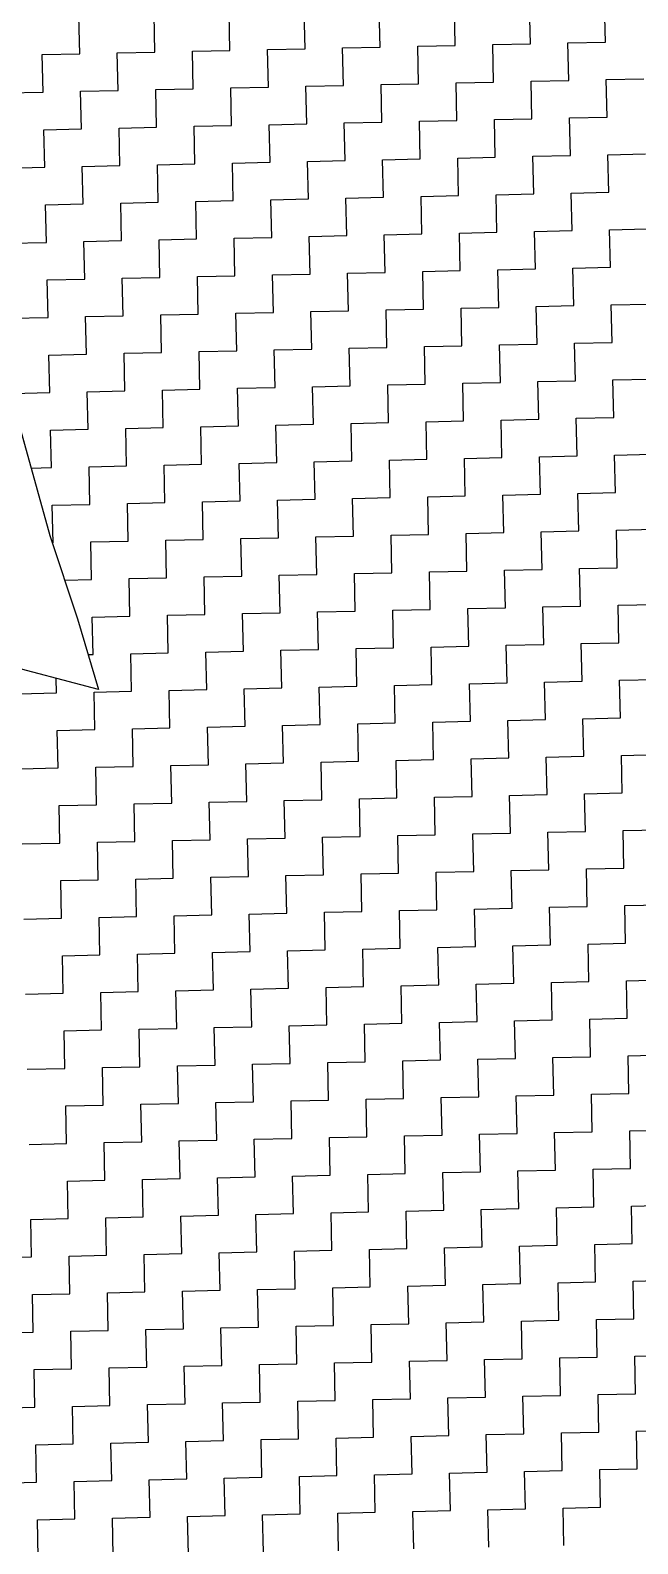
# Model space of a CAD drawing. Header units: metres. Extents: x 281463 to 283423, y 2096851 to 2099007.
# Drawn here: x 282521.3 to 282620.5, y 2098284.1 to 2098531.2 of the extents above; entities that cross this region are included whole.
import ezdxf

# ---------------------------------------------------------------- set-up
doc = ezdxf.new("R2010")
doc.units = ezdxf.units.M
doc.layers.add('POLY_HATCH', color=12, linetype='Continuous')

msp = doc.modelspace()

# ---------------------------------------------------------------- linework, layer by layer
at = {"layer": 'POLY_HATCH', "linetype": 'Continuous'}
for p, q in [((282529.36, 2098527.4), (282529.22, 2098533.53)), ((282541.62, 2098527.68), (282541.49, 2098533.81)), ((282553.89, 2098527.95), (282553.75, 2098534.08)), ((282566.15, 2098528.22), (282566.02, 2098534.36)), ((282578.42, 2098528.5), (282578.28, 2098534.63)), ((282590.68, 2098528.77), (282590.55, 2098534.9)), ((282602.95, 2098529.05), (282602.81, 2098535.18)), ((282615.21, 2098529.32), (282615.08, 2098535.45)), ((282560.02, 2098528.09), (282566.15, 2098528.22)), ((282572.29, 2098528.36), (282578.42, 2098528.5)), ((282572.42, 2098522.23), (282572.29, 2098528.36)), ((282584.55, 2098528.64), (282590.68, 2098528.77)), ((282584.69, 2098522.5), (282584.55, 2098528.64)), ((282596.82, 2098528.91), (282602.95, 2098529.05)), ((282596.95, 2098522.78), (282596.82, 2098528.91)), ((282609.08, 2098529.18), (282615.21, 2098529.32)), ((282609.22, 2098523.05), (282609.08, 2098529.18)), ((282523.23, 2098527.26), (282529.36, 2098527.4)), ((282523.36, 2098521.13), (282523.23, 2098527.26)), ((282535.49, 2098527.54), (282541.62, 2098527.68)), ((282535.63, 2098521.41), (282535.49, 2098527.54)), ((282547.76, 2098527.81), (282553.89, 2098527.95)), ((282547.89, 2098521.68), (282547.76, 2098527.81)), ((282560.16, 2098521.95), (282560.02, 2098528.09)), ((282615.35, 2098523.19), (282621.48, 2098523.32)), ((282517.23, 2098521), (282523.36, 2098521.13)), ((282529.5, 2098521.27), (282535.63, 2098521.41)), ((282529.63, 2098515.14), (282529.5, 2098521.27)), ((282541.76, 2098521.54), (282547.89, 2098521.68)), ((282541.9, 2098515.41), (282541.76, 2098521.54)), ((282554.03, 2098521.82), (282560.16, 2098521.95)), ((282554.16, 2098515.68), (282554.03, 2098521.82)), ((282566.29, 2098522.09), (282572.42, 2098522.23)), ((282566.43, 2098515.96), (282566.29, 2098522.09)), ((282578.56, 2098522.37), (282584.69, 2098522.5)), ((282578.69, 2098516.23), (282578.56, 2098522.37)), ((282590.82, 2098522.64), (282596.95, 2098522.78)), ((282590.96, 2098516.51), (282590.82, 2098522.64)), ((282603.09, 2098522.91), (282609.22, 2098523.05)), ((282603.22, 2098516.78), (282603.09, 2098522.91)), ((282615.49, 2098517.06), (282615.35, 2098523.19)), ((282560.3, 2098515.82), (282566.43, 2098515.96)), ((282560.43, 2098509.69), (282560.3, 2098515.82)), ((282572.56, 2098516.1), (282578.69, 2098516.23)), ((282572.7, 2098509.96), (282572.56, 2098516.1)), ((282584.83, 2098516.37), (282590.96, 2098516.51)), ((282584.96, 2098510.24), (282584.83, 2098516.37)), ((282597.09, 2098516.64), (282603.22, 2098516.78)), ((282597.23, 2098510.51), (282597.09, 2098516.64)), ((282609.36, 2098516.92), (282615.49, 2098517.06)), ((282609.49, 2098510.79), (282609.36, 2098516.92)), ((282523.5, 2098515), (282529.63, 2098515.14)), ((282523.64, 2098508.87), (282523.5, 2098515)), ((282535.77, 2098515.27), (282541.9, 2098515.41)), ((282535.9, 2098509.14), (282535.77, 2098515.27)), ((282548.03, 2098515.55), (282554.16, 2098515.68)), ((282548.17, 2098509.42), (282548.03, 2098515.55)), ((282615.63, 2098510.92), (282621.76, 2098511.06)), ((282615.76, 2098504.79), (282615.63, 2098510.92)), ((282517.51, 2098508.73), (282523.64, 2098508.87)), ((282529.77, 2098509), (282535.9, 2098509.14)), ((282529.91, 2098502.87), (282529.77, 2098509)), ((282542.04, 2098509.28), (282548.17, 2098509.42)), ((282542.17, 2098503.15), (282542.04, 2098509.28)), ((282554.3, 2098509.55), (282560.43, 2098509.69)), ((282554.44, 2098503.42), (282554.3, 2098509.55)), ((282566.57, 2098509.83), (282572.7, 2098509.96)), ((282566.7, 2098503.69), (282566.57, 2098509.83)), ((282578.83, 2098510.1), (282584.96, 2098510.24)), ((282578.97, 2098503.97), (282578.83, 2098510.1)), ((282591.1, 2098510.37), (282597.23, 2098510.51)), ((282591.23, 2098504.24), (282591.1, 2098510.37)), ((282603.36, 2098510.65), (282609.49, 2098510.79)), ((282603.5, 2098504.52), (282603.36, 2098510.65)), ((282560.57, 2098503.56), (282566.7, 2098503.69)), ((282560.71, 2098497.42), (282560.57, 2098503.56)), ((282572.84, 2098503.83), (282578.97, 2098503.97)), ((282572.97, 2098497.7), (282572.84, 2098503.83)), ((282585.1, 2098504.1), (282591.23, 2098504.24)), ((282585.24, 2098497.97), (282585.1, 2098504.1)), ((282597.37, 2098504.38), (282603.5, 2098504.52)), ((282597.5, 2098498.25), (282597.37, 2098504.38)), ((282609.63, 2098504.65), (282615.76, 2098504.79)), ((282609.77, 2098498.52), (282609.63, 2098504.65)), ((282523.77, 2098502.73), (282529.91, 2098502.87)), ((282523.91, 2098496.6), (282523.77, 2098502.73)), ((282536.04, 2098503.01), (282542.17, 2098503.15)), ((282536.18, 2098496.88), (282536.04, 2098503.01)), ((282548.31, 2098503.28), (282554.44, 2098503.42)), ((282548.44, 2098497.15), (282548.31, 2098503.28)), ((282603.63, 2098498.38), (282609.77, 2098498.52)), ((282615.9, 2098498.66), (282622.03, 2098498.79)), ((282616.04, 2098492.53), (282615.9, 2098498.66)), ((282517.78, 2098496.47), (282523.91, 2098496.6)), ((282530.04, 2098496.74), (282536.18, 2098496.88)), ((282530.18, 2098490.61), (282530.04, 2098496.74)), ((282542.31, 2098497.01), (282548.44, 2098497.15)), ((282542.45, 2098490.88), (282542.31, 2098497.01)), ((282554.57, 2098497.29), (282560.71, 2098497.42)), ((282554.71, 2098491.15), (282554.57, 2098497.29)), ((282566.84, 2098497.56), (282572.97, 2098497.7)), ((282566.98, 2098491.43), (282566.84, 2098497.56)), ((282579.1, 2098497.84), (282585.24, 2098497.97)), ((282579.24, 2098491.7), (282579.1, 2098497.84)), ((282591.37, 2098498.11), (282597.5, 2098498.25)), ((282591.51, 2098491.98), (282591.37, 2098498.11)), ((282603.77, 2098492.25), (282603.63, 2098498.38)), ((282548.58, 2098491.02), (282554.71, 2098491.15)), ((282560.84, 2098491.29), (282566.98, 2098491.43)), ((282560.98, 2098485.16), (282560.84, 2098491.29)), ((282573.11, 2098491.57), (282579.24, 2098491.7)), ((282573.25, 2098485.43), (282573.11, 2098491.57)), ((282585.37, 2098491.84), (282591.51, 2098491.98)), ((282585.51, 2098485.71), (282585.37, 2098491.84)), ((282597.64, 2098492.11), (282603.77, 2098492.25)), ((282597.78, 2098485.98), (282597.64, 2098492.11)), ((282609.9, 2098492.39), (282616.04, 2098492.53)), ((282610.04, 2098486.26), (282609.9, 2098492.39)), ((282524.05, 2098490.47), (282530.18, 2098490.61)), ((282524.19, 2098484.34), (282524.05, 2098490.47)), ((282536.31, 2098490.74), (282542.45, 2098490.88)), ((282536.45, 2098484.61), (282536.31, 2098490.74)), ((282548.72, 2098484.89), (282548.58, 2098491.02)), ((282603.91, 2098486.12), (282610.04, 2098486.26)), ((282616.17, 2098486.39), (282622.31, 2098486.53)), ((282616.31, 2098480.26), (282616.17, 2098486.39)), ((282518.05, 2098484.2), (282524.19, 2098484.34)), ((282530.32, 2098484.47), (282536.45, 2098484.61)), ((282530.46, 2098478.34), (282530.32, 2098484.47)), ((282542.58, 2098484.75), (282548.72, 2098484.89)), ((282542.72, 2098478.62), (282542.58, 2098484.75)), ((282554.85, 2098485.02), (282560.98, 2098485.16)), ((282554.99, 2098478.89), (282554.85, 2098485.02)), ((282567.11, 2098485.3), (282573.25, 2098485.43)), ((282567.25, 2098479.16), (282567.11, 2098485.3)), ((282579.38, 2098485.57), (282585.51, 2098485.71)), ((282579.52, 2098479.44), (282579.38, 2098485.57)), ((282591.64, 2098485.84), (282597.78, 2098485.98)), ((282591.78, 2098479.71), (282591.64, 2098485.84)), ((282604.05, 2098479.99), (282603.91, 2098486.12)), ((282548.85, 2098478.75), (282554.99, 2098478.89)), ((282548.99, 2098472.62), (282548.85, 2098478.75)), ((282561.12, 2098479.03), (282567.25, 2098479.16)), ((282561.26, 2098472.89), (282561.12, 2098479.03)), ((282573.38, 2098479.3), (282579.52, 2098479.44)), ((282573.52, 2098473.17), (282573.38, 2098479.3)), ((282585.65, 2098479.57), (282591.78, 2098479.71)), ((282585.79, 2098473.44), (282585.65, 2098479.57)), ((282597.91, 2098479.85), (282604.05, 2098479.99)), ((282598.05, 2098473.72), (282597.91, 2098479.85)), ((282610.18, 2098480.12), (282616.31, 2098480.26)), ((282610.32, 2098473.99), (282610.18, 2098480.12)), ((282524.32, 2098478.2), (282530.46, 2098478.34)), ((282524.46, 2098472.07), (282524.32, 2098478.2)), ((282536.59, 2098478.48), (282542.72, 2098478.62)), ((282536.73, 2098472.35), (282536.59, 2098478.48)), ((282604.18, 2098473.85), (282610.32, 2098473.99)), ((282604.32, 2098467.72), (282604.18, 2098473.85)), ((282616.45, 2098474.13), (282622.58, 2098474.26)), ((282616.59, 2098467.99), (282616.45, 2098474.13)), ((282518.33, 2098471.93), (282524.46, 2098472.07)), ((282530.59, 2098472.21), (282536.73, 2098472.35)), ((282530.73, 2098466.08), (282530.59, 2098472.21)), ((282542.86, 2098472.48), (282548.99, 2098472.62)), ((282542.99, 2098466.35), (282542.86, 2098472.48)), ((282555.12, 2098472.76), (282561.26, 2098472.89)), ((282555.26, 2098466.62), (282555.12, 2098472.76)), ((282567.39, 2098473.03), (282573.52, 2098473.17)), ((282567.52, 2098466.9), (282567.39, 2098473.03)), ((282579.65, 2098473.31), (282585.79, 2098473.44)), ((282579.79, 2098467.17), (282579.65, 2098473.31)), ((282591.92, 2098473.58), (282598.05, 2098473.72)), ((282592.06, 2098467.45), (282591.92, 2098473.58)), ((282549.13, 2098466.49), (282555.26, 2098466.62)), ((282549.26, 2098460.36), (282549.13, 2098466.49)), ((282561.39, 2098466.76), (282567.52, 2098466.9)), ((282561.53, 2098460.63), (282561.39, 2098466.76)), ((282573.66, 2098467.04), (282579.79, 2098467.17)), ((282573.79, 2098460.9), (282573.66, 2098467.04)), ((282585.92, 2098467.31), (282592.06, 2098467.45)), ((282586.06, 2098461.18), (282585.92, 2098467.31)), ((282598.19, 2098467.58), (282604.32, 2098467.72)), ((282598.32, 2098461.45), (282598.19, 2098467.58)), ((282610.45, 2098467.86), (282616.59, 2098467.99)), ((282610.59, 2098461.73), (282610.45, 2098467.86)), ((282524.6, 2098465.94), (282530.73, 2098466.08)), ((282524.73, 2098459.81), (282524.6, 2098465.94)), ((282536.86, 2098466.21), (282542.99, 2098466.35)), ((282537, 2098460.08), (282536.86, 2098466.21)), ((282592.19, 2098461.31), (282598.32, 2098461.45)), ((282604.46, 2098461.59), (282610.59, 2098461.73)), ((282604.59, 2098455.46), (282604.46, 2098461.59)), ((282616.72, 2098461.86), (282622.85, 2098462)), ((282616.86, 2098455.73), (282616.72, 2098461.86)), ((282521.39, 2098459.73), (282524.73, 2098459.81)), ((282530.87, 2098459.94), (282537, 2098460.08)), ((282531, 2098453.81), (282530.87, 2098459.94)), ((282543.13, 2098460.22), (282549.26, 2098460.36)), ((282543.27, 2098454.09), (282543.13, 2098460.22)), ((282555.4, 2098460.49), (282561.53, 2098460.63)), ((282555.53, 2098454.36), (282555.4, 2098460.49)), ((282567.66, 2098460.77), (282573.79, 2098460.9)), ((282567.8, 2098454.63), (282567.66, 2098460.77)), ((282579.93, 2098461.04), (282586.06, 2098461.18)), ((282580.06, 2098454.91), (282579.93, 2098461.04)), ((282592.33, 2098455.18), (282592.19, 2098461.31)), ((282537.14, 2098453.95), (282543.27, 2098454.09)), ((282549.4, 2098454.22), (282555.53, 2098454.36)), ((282549.54, 2098448.09), (282549.4, 2098454.22)), ((282561.67, 2098454.5), (282567.8, 2098454.63)), ((282561.8, 2098448.36), (282561.67, 2098454.5)), ((282573.93, 2098454.77), (282580.06, 2098454.91)), ((282574.07, 2098448.64), (282573.93, 2098454.77)), ((282586.2, 2098455.04), (282592.33, 2098455.18)), ((282586.33, 2098448.91), (282586.2, 2098455.04)), ((282598.46, 2098455.32), (282604.59, 2098455.46)), ((282598.6, 2098449.19), (282598.46, 2098455.32)), ((282610.73, 2098455.59), (282616.86, 2098455.73)), ((282610.86, 2098449.46), (282610.73, 2098455.59)), ((282524.87, 2098453.67), (282531, 2098453.81)), ((282525.01, 2098447.54), (282524.87, 2098453.67)), ((282537.27, 2098447.82), (282537.14, 2098453.95)), ((282592.47, 2098449.05), (282598.6, 2098449.19)), ((282604.73, 2098449.32), (282610.86, 2098449.46)), ((282604.87, 2098443.19), (282604.73, 2098449.32)), ((282617, 2098449.6), (282623.13, 2098449.73)), ((282617.13, 2098443.46), (282617, 2098449.6)), ((282524.85, 2098447.54), (282525.01, 2098447.54)), ((282531.14, 2098447.68), (282537.27, 2098447.82)), ((282531.28, 2098441.55), (282531.14, 2098447.68)), ((282543.41, 2098447.95), (282549.54, 2098448.09)), ((282543.54, 2098441.82), (282543.41, 2098447.95)), ((282555.67, 2098448.23), (282561.8, 2098448.36)), ((282555.81, 2098442.09), (282555.67, 2098448.23)), ((282567.94, 2098448.5), (282574.07, 2098448.64)), ((282568.07, 2098442.37), (282567.94, 2098448.5)), ((282580.2, 2098448.78), (282586.33, 2098448.91)), ((282580.34, 2098442.64), (282580.2, 2098448.78)), ((282592.6, 2098442.92), (282592.47, 2098449.05)), ((282537.41, 2098441.68), (282543.54, 2098441.82)), ((282537.55, 2098435.55), (282537.41, 2098441.68)), ((282549.68, 2098441.96), (282555.81, 2098442.09)), ((282549.81, 2098435.82), (282549.68, 2098441.96)), ((282561.94, 2098442.23), (282568.07, 2098442.37)), ((282562.08, 2098436.1), (282561.94, 2098442.23)), ((282574.21, 2098442.51), (282580.34, 2098442.64)), ((282574.34, 2098436.37), (282574.21, 2098442.51)), ((282586.47, 2098442.78), (282592.6, 2098442.92)), ((282586.61, 2098436.65), (282586.47, 2098442.78)), ((282598.74, 2098443.05), (282604.87, 2098443.19)), ((282598.87, 2098436.92), (282598.74, 2098443.05)), ((282611, 2098443.33), (282617.13, 2098443.46)), ((282611.14, 2098437.2), (282611, 2098443.33)), ((282526.87, 2098441.45), (282531.28, 2098441.55)), ((282592.74, 2098436.78), (282598.87, 2098436.92)), ((282592.88, 2098430.65), (282592.74, 2098436.78)), ((282605.01, 2098437.06), (282611.14, 2098437.2)), ((282605.14, 2098430.93), (282605.01, 2098437.06)), ((282617.27, 2098437.33), (282623.4, 2098437.47)), ((282617.41, 2098431.2), (282617.27, 2098437.33)), ((282531.41, 2098435.41), (282537.55, 2098435.55)), ((282531.55, 2098429.28), (282531.41, 2098435.41)), ((282543.68, 2098435.69), (282549.81, 2098435.82)), ((282543.82, 2098429.56), (282543.68, 2098435.69)), ((282555.95, 2098435.96), (282562.08, 2098436.1)), ((282556.08, 2098429.83), (282555.95, 2098435.96)), ((282568.21, 2098436.24), (282574.34, 2098436.37)), ((282568.35, 2098430.1), (282568.21, 2098436.24)), ((282580.48, 2098436.51), (282586.61, 2098436.65)), ((282580.61, 2098430.38), (282580.48, 2098436.51)), ((282530.72, 2098429.26), (282531.55, 2098429.28)), ((282537.68, 2098429.42), (282543.82, 2098429.56)), ((282537.82, 2098423.29), (282537.68, 2098429.42)), ((282549.95, 2098429.69), (282556.08, 2098429.83)), ((282550.09, 2098423.56), (282549.95, 2098429.69)), ((282562.21, 2098429.97), (282568.35, 2098430.1)), ((282562.35, 2098423.83), (282562.21, 2098429.97)), ((282574.48, 2098430.24), (282580.61, 2098430.38)), ((282574.62, 2098424.11), (282574.48, 2098430.24)), ((282586.74, 2098430.51), (282592.88, 2098430.65)), ((282586.88, 2098424.38), (282586.74, 2098430.51)), ((282599.01, 2098430.79), (282605.14, 2098430.93)), ((282599.15, 2098424.66), (282599.01, 2098430.79)), ((282611.27, 2098431.06), (282617.41, 2098431.2)), ((282611.41, 2098424.93), (282611.27, 2098431.06)), ((282525.56, 2098423.01), (282525.5, 2098425.39)), ((282580.75, 2098424.24), (282586.88, 2098424.38)), ((282593.01, 2098424.52), (282599.15, 2098424.66)), ((282593.15, 2098418.39), (282593.01, 2098424.52)), ((282605.28, 2098424.79), (282611.41, 2098424.93)), ((282605.42, 2098418.66), (282605.28, 2098424.79)), ((282617.54, 2098425.07), (282623.68, 2098425.2)), ((282617.68, 2098418.93), (282617.54, 2098425.07)), ((282519.42, 2098422.87), (282525.56, 2098423.01)), ((282531.69, 2098423.15), (282537.82, 2098423.29)), ((282531.83, 2098417.02), (282531.69, 2098423.15)), ((282543.95, 2098423.42), (282550.09, 2098423.56)), ((282544.09, 2098417.29), (282543.95, 2098423.42)), ((282556.22, 2098423.7), (282562.35, 2098423.83)), ((282556.36, 2098417.56), (282556.22, 2098423.7)), ((282568.48, 2098423.97), (282574.62, 2098424.11)), ((282568.62, 2098417.84), (282568.48, 2098423.97)), ((282580.89, 2098418.11), (282580.75, 2098424.24)), ((282525.69, 2098416.88), (282531.83, 2098417.02)), ((282537.96, 2098417.15), (282544.09, 2098417.29)), ((282538.1, 2098411.02), (282537.96, 2098417.15)), ((282550.22, 2098417.43), (282556.36, 2098417.56)), ((282550.36, 2098411.29), (282550.22, 2098417.43)), ((282562.49, 2098417.7), (282568.62, 2098417.84)), ((282562.63, 2098411.57), (282562.49, 2098417.7)), ((282574.75, 2098417.98), (282580.89, 2098418.11)), ((282574.89, 2098411.84), (282574.75, 2098417.98)), ((282587.02, 2098418.25), (282593.15, 2098418.39)), ((282587.16, 2098412.12), (282587.02, 2098418.25)), ((282599.28, 2098418.52), (282605.42, 2098418.66)), ((282599.42, 2098412.39), (282599.28, 2098418.52)), ((282611.55, 2098418.8), (282617.68, 2098418.93)), ((282611.69, 2098412.67), (282611.55, 2098418.8)), ((282525.83, 2098410.75), (282525.69, 2098416.88)), ((282581.02, 2098411.98), (282587.16, 2098412.12)), ((282581.16, 2098405.85), (282581.02, 2098411.98)), ((282593.29, 2098412.25), (282599.42, 2098412.39)), ((282593.43, 2098406.12), (282593.29, 2098412.25)), ((282605.55, 2098412.53), (282611.69, 2098412.67)), ((282605.69, 2098406.4), (282605.55, 2098412.53)), ((282617.82, 2098412.8), (282623.95, 2098412.94)), ((282617.96, 2098406.67), (282617.82, 2098412.8)), ((282519.7, 2098410.61), (282525.83, 2098410.75)), ((282531.96, 2098410.88), (282538.1, 2098411.02)), ((282532.1, 2098404.75), (282531.96, 2098410.88)), ((282544.23, 2098411.16), (282550.36, 2098411.29)), ((282544.37, 2098405.03), (282544.23, 2098411.16)), ((282556.49, 2098411.43), (282562.63, 2098411.57)), ((282556.63, 2098405.3), (282556.49, 2098411.43)), ((282568.76, 2098411.71), (282574.89, 2098411.84)), ((282568.9, 2098405.57), (282568.76, 2098411.71)), ((282525.97, 2098404.61), (282532.1, 2098404.75)), ((282526.1, 2098398.48), (282525.97, 2098404.61)), ((282538.23, 2098404.89), (282544.37, 2098405.03)), ((282538.37, 2098398.76), (282538.23, 2098404.89)), ((282550.5, 2098405.16), (282556.63, 2098405.3)), ((282550.63, 2098399.03), (282550.5, 2098405.16)), ((282562.76, 2098405.44), (282568.9, 2098405.57)), ((282562.9, 2098399.3), (282562.76, 2098405.44)), ((282575.03, 2098405.71), (282581.16, 2098405.85)), ((282575.16, 2098399.58), (282575.03, 2098405.71)), ((282587.29, 2098405.98), (282593.43, 2098406.12)), ((282587.43, 2098399.85), (282587.29, 2098405.98)), ((282599.56, 2098406.26), (282605.69, 2098406.4)), ((282599.7, 2098400.13), (282599.56, 2098406.26)), ((282611.82, 2098406.53), (282617.96, 2098406.67)), ((282611.96, 2098400.4), (282611.82, 2098406.53)), ((282581.3, 2098399.71), (282587.43, 2098399.85)), ((282581.43, 2098393.58), (282581.3, 2098399.71)), ((282593.56, 2098399.99), (282599.7, 2098400.13)), ((282593.7, 2098393.86), (282593.56, 2098399.99)), ((282605.83, 2098400.26), (282611.96, 2098400.4)), ((282605.96, 2098394.13), (282605.83, 2098400.26)), ((282618.09, 2098400.54), (282624.23, 2098400.67)), ((282618.23, 2098394.4), (282618.09, 2098400.54)), ((282519.97, 2098398.34), (282526.1, 2098398.48)), ((282532.24, 2098398.62), (282538.37, 2098398.76)), ((282532.37, 2098392.49), (282532.24, 2098398.62)), ((282544.5, 2098398.89), (282550.63, 2098399.03)), ((282544.64, 2098392.76), (282544.5, 2098398.89)), ((282556.77, 2098399.17), (282562.9, 2098399.3)), ((282556.9, 2098393.03), (282556.77, 2098399.17)), ((282569.03, 2098399.44), (282575.16, 2098399.58)), ((282569.17, 2098393.31), (282569.03, 2098399.44)), ((282526.24, 2098392.35), (282532.37, 2098392.49)), ((282526.38, 2098386.22), (282526.24, 2098392.35)), ((282538.51, 2098392.62), (282544.64, 2098392.76)), ((282538.64, 2098386.49), (282538.51, 2098392.62)), ((282550.77, 2098392.9), (282556.9, 2098393.03)), ((282550.91, 2098386.76), (282550.77, 2098392.9)), ((282563.04, 2098393.17), (282569.17, 2098393.31)), ((282563.17, 2098387.04), (282563.04, 2098393.17)), ((282575.3, 2098393.45), (282581.43, 2098393.58)), ((282575.44, 2098387.31), (282575.3, 2098393.45)), ((282587.57, 2098393.72), (282593.7, 2098393.86)), ((282587.7, 2098387.59), (282587.57, 2098393.72)), ((282599.83, 2098393.99), (282605.96, 2098394.13)), ((282599.97, 2098387.86), (282599.83, 2098393.99)), ((282612.1, 2098394.27), (282618.23, 2098394.4)), ((282612.23, 2098388.13), (282612.1, 2098394.27)), ((282569.31, 2098387.18), (282575.44, 2098387.31)), ((282581.57, 2098387.45), (282587.7, 2098387.59)), ((282581.71, 2098381.32), (282581.57, 2098387.45)), ((282593.84, 2098387.72), (282599.97, 2098387.86)), ((282593.97, 2098381.59), (282593.84, 2098387.72)), ((282606.1, 2098388), (282612.23, 2098388.13)), ((282606.24, 2098381.87), (282606.1, 2098388)), ((282618.37, 2098388.27), (282624.5, 2098388.41)), ((282618.5, 2098382.14), (282618.37, 2098388.27)), ((282520.25, 2098386.08), (282526.38, 2098386.22)), ((282532.51, 2098386.35), (282538.64, 2098386.49)), ((282532.65, 2098380.22), (282532.51, 2098386.35)), ((282544.78, 2098386.63), (282550.91, 2098386.76)), ((282544.91, 2098380.5), (282544.78, 2098386.63)), ((282557.04, 2098386.9), (282563.17, 2098387.04)), ((282557.18, 2098380.77), (282557.04, 2098386.9)), ((282569.44, 2098381.04), (282569.31, 2098387.18)), ((282526.52, 2098380.08), (282532.65, 2098380.22)), ((282526.65, 2098373.95), (282526.52, 2098380.08)), ((282538.78, 2098380.36), (282544.91, 2098380.5)), ((282538.92, 2098374.23), (282538.78, 2098380.36)), ((282551.05, 2098380.63), (282557.18, 2098380.77)), ((282551.18, 2098374.5), (282551.05, 2098380.63)), ((282563.31, 2098380.91), (282569.44, 2098381.04)), ((282563.45, 2098374.77), (282563.31, 2098380.91)), ((282575.58, 2098381.18), (282581.71, 2098381.32)), ((282575.71, 2098375.05), (282575.58, 2098381.18)), ((282587.84, 2098381.45), (282593.97, 2098381.59)), ((282587.98, 2098375.32), (282587.84, 2098381.45)), ((282600.11, 2098381.73), (282606.24, 2098381.87)), ((282600.24, 2098375.6), (282600.11, 2098381.73)), ((282612.37, 2098382), (282618.5, 2098382.14)), ((282612.51, 2098375.87), (282612.37, 2098382)), ((282569.58, 2098374.91), (282575.71, 2098375.05)), ((282569.72, 2098368.78), (282569.58, 2098374.91)), ((282581.85, 2098375.18), (282587.98, 2098375.32)), ((282581.98, 2098369.05), (282581.85, 2098375.18)), ((282594.11, 2098375.46), (282600.24, 2098375.6)), ((282594.25, 2098369.33), (282594.11, 2098375.46)), ((282606.38, 2098375.73), (282612.51, 2098375.87)), ((282606.51, 2098369.6), (282606.38, 2098375.73)), ((282618.64, 2098376.01), (282624.77, 2098376.14)), ((282618.78, 2098369.87), (282618.64, 2098376.01)), ((282520.52, 2098373.81), (282526.65, 2098373.95)), ((282532.79, 2098374.09), (282538.92, 2098374.23)), ((282532.92, 2098367.96), (282532.79, 2098374.09)), ((282545.05, 2098374.36), (282551.18, 2098374.5)), ((282545.19, 2098368.23), (282545.05, 2098374.36)), ((282557.32, 2098374.64), (282563.45, 2098374.77)), ((282557.45, 2098368.5), (282557.32, 2098374.64)), ((282526.79, 2098367.82), (282532.92, 2098367.96)), ((282526.93, 2098361.69), (282526.79, 2098367.82)), ((282539.05, 2098368.09), (282545.19, 2098368.23)), ((282539.19, 2098361.96), (282539.05, 2098368.09)), ((282551.32, 2098368.37), (282557.45, 2098368.5)), ((282551.46, 2098362.23), (282551.32, 2098368.37)), ((282563.58, 2098368.64), (282569.72, 2098368.78)), ((282563.72, 2098362.51), (282563.58, 2098368.64)), ((282575.85, 2098368.92), (282581.98, 2098369.05)), ((282575.99, 2098362.78), (282575.85, 2098368.92)), ((282588.12, 2098369.19), (282594.25, 2098369.33)), ((282588.25, 2098363.06), (282588.12, 2098369.19)), ((282600.38, 2098369.46), (282606.51, 2098369.6)), ((282600.52, 2098363.33), (282600.38, 2098369.46)), ((282612.65, 2098369.74), (282618.78, 2098369.87)), ((282612.78, 2098363.6), (282612.65, 2098369.74)), ((282569.85, 2098362.65), (282575.99, 2098362.78)), ((282569.99, 2098356.51), (282569.85, 2098362.65)), ((282582.12, 2098362.92), (282588.25, 2098363.06)), ((282582.26, 2098356.79), (282582.12, 2098362.92)), ((282594.38, 2098363.19), (282600.52, 2098363.33)), ((282594.52, 2098357.06), (282594.38, 2098363.19)), ((282606.65, 2098363.47), (282612.78, 2098363.6)), ((282606.79, 2098357.34), (282606.65, 2098363.47)), ((282618.91, 2098363.74), (282625.05, 2098363.88)), ((282619.05, 2098357.61), (282618.91, 2098363.74)), ((282520.79, 2098361.55), (282526.93, 2098361.69)), ((282533.06, 2098361.82), (282539.19, 2098361.96)), ((282533.2, 2098355.69), (282533.06, 2098361.82)), ((282545.32, 2098362.1), (282551.46, 2098362.23)), ((282545.46, 2098355.96), (282545.32, 2098362.1)), ((282557.59, 2098362.37), (282563.72, 2098362.51)), ((282557.73, 2098356.24), (282557.59, 2098362.37)), ((282612.92, 2098357.47), (282619.05, 2098357.61)), ((282527.06, 2098355.55), (282533.2, 2098355.69)), ((282527.2, 2098349.42), (282527.06, 2098355.55)), ((282539.33, 2098355.83), (282545.46, 2098355.96)), ((282539.47, 2098349.7), (282539.33, 2098355.83)), ((282551.59, 2098356.1), (282557.73, 2098356.24)), ((282551.73, 2098349.97), (282551.59, 2098356.1)), ((282563.86, 2098356.38), (282569.99, 2098356.51)), ((282564, 2098350.24), (282563.86, 2098356.38)), ((282576.12, 2098356.65), (282582.26, 2098356.79)), ((282576.26, 2098350.52), (282576.12, 2098356.65)), ((282588.39, 2098356.92), (282594.52, 2098357.06)), ((282588.53, 2098350.79), (282588.39, 2098356.92)), ((282600.65, 2098357.2), (282606.79, 2098357.34)), ((282600.79, 2098351.07), (282600.65, 2098357.2)), ((282613.06, 2098351.34), (282612.92, 2098357.47)), ((282557.86, 2098350.11), (282564, 2098350.24)), ((282570.13, 2098350.38), (282576.26, 2098350.52)), ((282570.27, 2098344.25), (282570.13, 2098350.38)), ((282582.39, 2098350.65), (282588.53, 2098350.79)), ((282582.53, 2098344.52), (282582.39, 2098350.65)), ((282594.66, 2098350.93), (282600.79, 2098351.07)), ((282594.8, 2098344.8), (282594.66, 2098350.93)), ((282606.92, 2098351.2), (282613.06, 2098351.34)), ((282607.06, 2098345.07), (282606.92, 2098351.2)), ((282619.19, 2098351.48), (282625.32, 2098351.61)), ((282619.33, 2098345.34), (282619.19, 2098351.48)), ((282521.07, 2098349.28), (282527.2, 2098349.42)), ((282533.33, 2098349.56), (282539.47, 2098349.7)), ((282533.47, 2098343.43), (282533.33, 2098349.56)), ((282545.6, 2098349.83), (282551.73, 2098349.97)), ((282545.74, 2098343.7), (282545.6, 2098349.83)), ((282558, 2098343.97), (282557.86, 2098350.11)), ((282613.19, 2098345.21), (282619.33, 2098345.34)), ((282527.34, 2098343.29), (282533.47, 2098343.43)), ((282527.47, 2098337.16), (282527.34, 2098343.29)), ((282539.6, 2098343.56), (282545.74, 2098343.7)), ((282539.74, 2098337.43), (282539.6, 2098343.56)), ((282551.87, 2098343.84), (282558, 2098343.97)), ((282552.01, 2098337.7), (282551.87, 2098343.84)), ((282564.13, 2098344.11), (282570.27, 2098344.25)), ((282564.27, 2098337.98), (282564.13, 2098344.11)), ((282576.4, 2098344.38), (282582.53, 2098344.52)), ((282576.54, 2098338.25), (282576.4, 2098344.38)), ((282588.66, 2098344.66), (282594.8, 2098344.8)), ((282588.8, 2098338.53), (282588.66, 2098344.66)), ((282600.93, 2098344.93), (282607.06, 2098345.07)), ((282601.07, 2098338.8), (282600.93, 2098344.93)), ((282613.33, 2098339.07), (282613.19, 2098345.21)), ((282558.14, 2098337.84), (282564.27, 2098337.98)), ((282558.27, 2098331.71), (282558.14, 2098337.84)), ((282570.4, 2098338.12), (282576.54, 2098338.25)), ((282570.54, 2098331.98), (282570.4, 2098338.12)), ((282582.67, 2098338.39), (282588.8, 2098338.53)), ((282582.8, 2098332.26), (282582.67, 2098338.39)), ((282594.93, 2098338.66), (282601.07, 2098338.8)), ((282595.07, 2098332.53), (282594.93, 2098338.66)), ((282607.2, 2098338.94), (282613.33, 2098339.07)), ((282607.33, 2098332.81), (282607.2, 2098338.94)), ((282619.46, 2098339.21), (282625.6, 2098339.35)), ((282619.6, 2098333.08), (282619.46, 2098339.21)), ((282521.34, 2098337.02), (282527.47, 2098337.16)), ((282521.48, 2098330.89), (282521.34, 2098337.02)), ((282533.61, 2098337.29), (282539.74, 2098337.43)), ((282533.74, 2098331.16), (282533.61, 2098337.29)), ((282545.87, 2098337.57), (282552.01, 2098337.7)), ((282546.01, 2098331.43), (282545.87, 2098337.57)), ((282613.47, 2098332.94), (282619.6, 2098333.08)), ((282613.6, 2098326.81), (282613.47, 2098332.94)), ((282515.35, 2098330.75), (282521.48, 2098330.89)), ((282527.61, 2098331.02), (282533.74, 2098331.16)), ((282527.75, 2098324.89), (282527.61, 2098331.02)), ((282539.88, 2098331.3), (282546.01, 2098331.43)), ((282540.01, 2098325.17), (282539.88, 2098331.3)), ((282552.14, 2098331.57), (282558.27, 2098331.71)), ((282552.28, 2098325.44), (282552.14, 2098331.57)), ((282564.41, 2098331.85), (282570.54, 2098331.98)), ((282564.54, 2098325.71), (282564.41, 2098331.85)), ((282576.67, 2098332.12), (282582.8, 2098332.26)), ((282576.81, 2098325.99), (282576.67, 2098332.12)), ((282588.94, 2098332.39), (282595.07, 2098332.53)), ((282589.07, 2098326.26), (282588.94, 2098332.39)), ((282601.2, 2098332.67), (282607.33, 2098332.81)), ((282601.34, 2098326.54), (282601.2, 2098332.67)), ((282558.41, 2098325.58), (282564.54, 2098325.71)), ((282558.55, 2098319.44), (282558.41, 2098325.58)), ((282570.68, 2098325.85), (282576.81, 2098325.99)), ((282570.81, 2098319.72), (282570.68, 2098325.85)), ((282582.94, 2098326.12), (282589.07, 2098326.26)), ((282583.08, 2098319.99), (282582.94, 2098326.12)), ((282595.21, 2098326.4), (282601.34, 2098326.54)), ((282595.34, 2098320.27), (282595.21, 2098326.4)), ((282607.47, 2098326.67), (282613.6, 2098326.81)), ((282607.61, 2098320.54), (282607.47, 2098326.67)), ((282619.74, 2098326.95), (282625.87, 2098327.08)), ((282619.87, 2098320.81), (282619.74, 2098326.95)), ((282521.62, 2098324.75), (282527.75, 2098324.89)), ((282521.75, 2098318.62), (282521.62, 2098324.75)), ((282533.88, 2098325.03), (282540.01, 2098325.17)), ((282534.02, 2098318.9), (282533.88, 2098325.03)), ((282546.15, 2098325.3), (282552.28, 2098325.44)), ((282546.28, 2098319.17), (282546.15, 2098325.3)), ((282601.48, 2098320.4), (282607.61, 2098320.54)), ((282613.74, 2098320.68), (282619.87, 2098320.81)), ((282613.88, 2098314.54), (282613.74, 2098320.68)), ((282515.62, 2098318.48), (282521.75, 2098318.62)), ((282527.89, 2098318.76), (282534.02, 2098318.9)), ((282528.02, 2098312.63), (282527.89, 2098318.76)), ((282540.15, 2098319.03), (282546.28, 2098319.17)), ((282540.29, 2098312.9), (282540.15, 2098319.03)), ((282552.42, 2098319.31), (282558.55, 2098319.44)), ((282552.55, 2098313.17), (282552.42, 2098319.31)), ((282564.68, 2098319.58), (282570.81, 2098319.72)), ((282564.82, 2098313.45), (282564.68, 2098319.58)), ((282576.95, 2098319.85), (282583.08, 2098319.99)), ((282577.08, 2098313.72), (282576.95, 2098319.85)), ((282589.21, 2098320.13), (282595.34, 2098320.27)), ((282589.35, 2098314), (282589.21, 2098320.13)), ((282601.61, 2098314.27), (282601.48, 2098320.4)), ((282546.42, 2098313.04), (282552.55, 2098313.17)), ((282558.69, 2098313.31), (282564.82, 2098313.45)), ((282558.82, 2098307.18), (282558.69, 2098313.31)), ((282570.95, 2098313.59), (282577.08, 2098313.72)), ((282571.09, 2098307.45), (282570.95, 2098313.59)), ((282583.22, 2098313.86), (282589.35, 2098314)), ((282583.35, 2098307.73), (282583.22, 2098313.86)), ((282595.48, 2098314.13), (282601.61, 2098314.27)), ((282595.62, 2098308), (282595.48, 2098314.13)), ((282607.75, 2098314.41), (282613.88, 2098314.54)), ((282607.88, 2098308.27), (282607.75, 2098314.41)), ((282620.01, 2098314.68), (282626.14, 2098314.82)), ((282620.15, 2098308.55), (282620.01, 2098314.68)), ((282521.89, 2098312.49), (282528.02, 2098312.63)), ((282522.03, 2098306.36), (282521.89, 2098312.49)), ((282534.16, 2098312.76), (282540.29, 2098312.9)), ((282534.29, 2098306.63), (282534.16, 2098312.76)), ((282546.56, 2098306.9), (282546.42, 2098313.04)), ((282601.75, 2098308.14), (282607.88, 2098308.27)), ((282614.02, 2098308.41), (282620.15, 2098308.55)), ((282614.15, 2098302.28), (282614.02, 2098308.41)), ((282515.9, 2098306.22), (282522.03, 2098306.36)), ((282528.16, 2098306.49), (282534.29, 2098306.63)), ((282528.3, 2098300.36), (282528.16, 2098306.49)), ((282540.43, 2098306.77), (282546.56, 2098306.9)), ((282540.56, 2098300.64), (282540.43, 2098306.77)), ((282552.69, 2098307.04), (282558.82, 2098307.18)), ((282552.83, 2098300.91), (282552.69, 2098307.04)), ((282564.96, 2098307.32), (282571.09, 2098307.45)), ((282565.09, 2098301.18), (282564.96, 2098307.32)), ((282577.22, 2098307.59), (282583.35, 2098307.73)), ((282577.36, 2098301.46), (282577.22, 2098307.59)), ((282589.49, 2098307.86), (282595.62, 2098308)), ((282589.62, 2098301.73), (282589.49, 2098307.86)), ((282601.89, 2098302.01), (282601.75, 2098308.14)), ((282546.69, 2098300.77), (282552.83, 2098300.91)), ((282546.83, 2098294.64), (282546.69, 2098300.77)), ((282558.96, 2098301.05), (282565.09, 2098301.18)), ((282559.1, 2098294.91), (282558.96, 2098301.05)), ((282571.22, 2098301.32), (282577.36, 2098301.46)), ((282571.36, 2098295.19), (282571.22, 2098301.32)), ((282583.49, 2098301.59), (282589.62, 2098301.73)), ((282583.63, 2098295.46), (282583.49, 2098301.59)), ((282595.76, 2098301.87), (282601.89, 2098302.01)), ((282595.89, 2098295.74), (282595.76, 2098301.87)), ((282608.02, 2098302.14), (282614.15, 2098302.28)), ((282608.16, 2098296.01), (282608.02, 2098302.14)), ((282620.29, 2098302.42), (282626.42, 2098302.55)), ((282620.42, 2098296.28), (282620.29, 2098302.42)), ((282522.16, 2098300.22), (282528.3, 2098300.36)), ((282522.3, 2098294.09), (282522.16, 2098300.22)), ((282534.43, 2098300.5), (282540.56, 2098300.64)), ((282534.57, 2098294.37), (282534.43, 2098300.5)), ((282602.02, 2098295.87), (282608.16, 2098296.01)), ((282602.16, 2098289.74), (282602.02, 2098295.87)), ((282614.29, 2098296.15), (282620.42, 2098296.28)), ((282614.43, 2098290.01), (282614.29, 2098296.15)), ((282516.17, 2098293.95), (282522.3, 2098294.09)), ((282528.43, 2098294.23), (282534.57, 2098294.37)), ((282528.57, 2098288.1), (282528.43, 2098294.23)), ((282540.7, 2098294.5), (282546.83, 2098294.64)), ((282540.84, 2098288.37), (282540.7, 2098294.5)), ((282552.96, 2098294.78), (282559.1, 2098294.91)), ((282553.1, 2098288.64), (282552.96, 2098294.78)), ((282565.23, 2098295.05), (282571.36, 2098295.19)), ((282565.37, 2098288.92), (282565.23, 2098295.05)), ((282577.49, 2098295.32), (282583.63, 2098295.46)), ((282577.63, 2098289.19), (282577.49, 2098295.32)), ((282589.76, 2098295.6), (282595.89, 2098295.74)), ((282589.9, 2098289.47), (282589.76, 2098295.6)), ((282546.97, 2098288.51), (282553.1, 2098288.64)), ((282547.11, 2098282.37), (282546.97, 2098288.51)), ((282559.23, 2098288.78), (282565.37, 2098288.92)), ((282559.37, 2098282.65), (282559.23, 2098288.78)), ((282571.5, 2098289.06), (282577.63, 2098289.19)), ((282571.64, 2098282.92), (282571.5, 2098289.06)), ((282583.76, 2098289.33), (282589.9, 2098289.47)), ((282583.9, 2098283.2), (282583.76, 2098289.33)), ((282596.03, 2098289.6), (282602.16, 2098289.74)), ((282596.17, 2098283.47), (282596.03, 2098289.6)), ((282608.29, 2098289.88), (282614.43, 2098290.01)), ((282608.43, 2098283.74), (282608.29, 2098289.88)), ((282522.44, 2098287.96), (282528.57, 2098288.1)), ((282522.58, 2098281.83), (282522.44, 2098287.96)), ((282534.7, 2098288.23), (282540.84, 2098288.37)), ((282534.84, 2098282.1), (282534.7, 2098288.23))]:
    msp.add_line(p, q, dxfattribs=at)
at = {"layer": 'POLY_HATCH'}
for p, q in [((282515.28, 2098481.72), (282524.46, 2098448.71)), ((282524.46, 2098448.71), (282528.98, 2098435.11)), ((282528.98, 2098435.11), (282532.4, 2098423.59)), ((282532.4, 2098423.59), (282513.83, 2098428.44))]:
    msp.add_line(p, q, dxfattribs=at)

doc.saveas('drawing.dxf')
